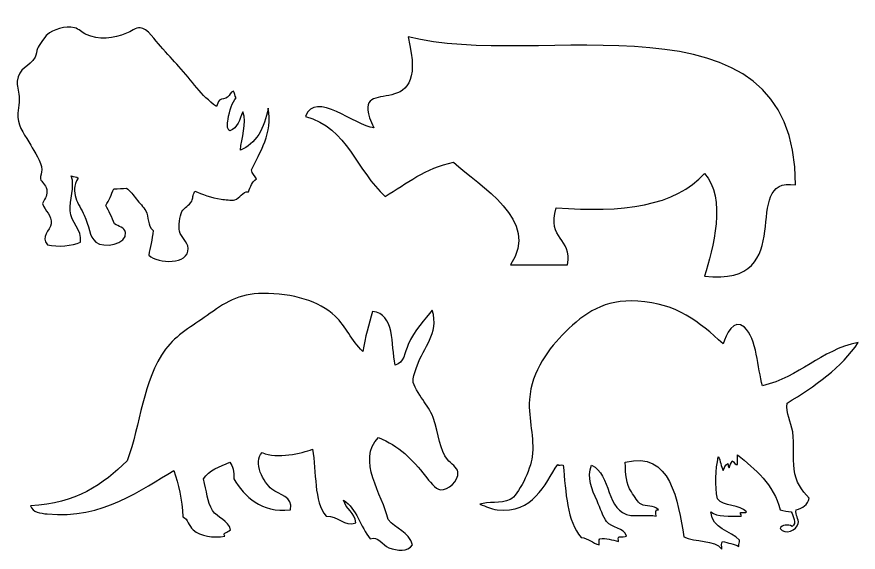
# Model space of a CAD drawing. Header units: centimetres. Extents: x -64 to 65, y -66 to 66.
# Drawn here: x -54.48 to -37.79, y 0.51 to 11.13 of the extents above; entities that cross this region are included whole.
import ezdxf

# ---------------------------------------------------------------- set-up
doc = ezdxf.new("R2010")
doc.units = ezdxf.units.CM
doc.header["$MEASUREMENT"] = 0
doc.layers.add('Layer 1', color=7, linetype='Continuous')

msp = doc.modelspace()

# ---------------------------------------------------------------- linework, layer by layer
at = {"layer": 'Layer 1'}
for points, knots in [([(-40.84537, 5.98884), (-40.67262, 6.52208), (-40.40002, 7.5506), (-40.84537, 8.02277), (-40.84537, 8.02277), (-41.40787, 7.37991), (-42.47261, 7.23939), (-43.78322, 7.34475), (-43.78322, 7.34475), (-43.96999, 6.70602), (-43.46469, 6.75928), (-43.55719, 6.21487), (-43.55719, 6.21487), (-43.93385, 6.21487), (-44.31054, 6.21487), (-44.6872, 6.21487), (-44.6872, 6.21487), (-44.08712, 7.09503), (-45.30262, 7.76573), (-45.8171, 8.2487), (-45.8171, 8.2487), (-46.38085, 8.13451), (-46.74573, 7.82142), (-47.17298, 7.57071), (-47.17298, 7.57071), (-47.73707, 8.06133), (-47.91831, 8.93472), (-48.7549, 9.15268), (-48.7549, 9.15268), (-48.5639, 9.68507), (-47.76359, 8.96477), (-47.39902, 8.9267), (-47.39902, 8.9267), (-47.98462, 10.15069), (-46.24255, 8.82486), (-46.72103, 10.7346), (-46.72103, 10.7346), (-44.18434, 10.05896), (-39.02888, 11.81082), (-39.03748, 7.79675), (-39.03748, 7.79675), (-40.17963, 7.98764), (-38.91791, 5.75842), (-40.84537, 5.98884)], [0, 0, 0, 0, 0.08333333, 0.08333333, 0.08333333, 0.08333333, 0.16666667, 0.16666667, 0.16666667, 0.16666667, 0.25, 0.25, 0.25, 0.25, 0.33333333, 0.33333333, 0.33333333, 0.33333333, 0.41666667, 0.41666667, 0.41666667, 0.41666667, 0.5, 0.5, 0.5, 0.5, 0.58333333, 0.58333333, 0.58333333, 0.58333333, 0.66666667, 0.66666667, 0.66666667, 0.66666667, 0.75, 0.75, 0.75, 0.75, 0.83333333, 0.83333333, 0.83333333, 0.83333333, 1, 1, 1, 1]), ([(-50.521, 9.35477), (-50.49393, 9.38861), (-50.49727, 9.4529), (-50.46007, 9.47666), (-50.46007, 9.47666), (-50.40744, 9.50651), (-50.34453, 9.50785), (-50.30158, 9.53762), (-50.30158, 9.53762), (-50.24795, 9.57479), (-50.24745, 9.64226), (-50.17969, 9.65951), (-50.17969, 9.65951), (-50.15448, 9.62374), (-50.16077, 9.55651), (-50.13093, 9.52542), (-50.13093, 9.52542), (-50.20726, 9.43925), (-50.26232, 9.26634), (-50.28942, 9.09875), (-50.28942, 9.09875), (-50.30447, 9.00548), (-50.32347, 8.90846), (-50.25283, 8.86711), (-50.25283, 8.86711), (-50.0967, 8.9223), (-50.06265, 9.09952), (-49.99685, 9.24501), (-49.99685, 9.24501), (-49.91102, 9.02948), (-50.02582, 8.71889), (-50.04561, 8.48923), (-50.04561, 8.48923), (-49.74518, 8.59922), (-49.55732, 8.92741), (-49.49705, 9.31817), (-49.49705, 9.31817), (-49.38926, 8.8302), (-49.66472, 8.43684), (-49.82617, 8.09913), (-49.82617, 8.09913), (-49.81506, 8.01679), (-49.75775, 7.98065), (-49.72864, 7.91628), (-49.72864, 7.91628), (-49.81333, 7.86281), (-49.84564, 7.75697), (-49.88713, 7.6603), (-49.88713, 7.6603), (-50.00167, 7.67173), (-50.05638, 7.52637), (-50.15534, 7.50181), (-50.15534, 7.50181), (-50.22688, 7.48403), (-50.35105, 7.50594), (-50.42352, 7.51398), (-50.42352, 7.51398), (-50.61754, 7.5356), (-50.81693, 7.6213), (-50.94771, 7.67247), (-50.94771, 7.67247), (-50.99973, 7.59159), (-50.97994, 7.5338), (-51.00864, 7.47742), (-51.00864, 7.47742), (-51.05484, 7.3868), (-51.16072, 7.3501), (-51.20372, 7.27017), (-51.20372, 7.27017), (-51.25547, 7.17386), (-51.27235, 6.97638), (-51.25246, 6.88009), (-51.25246, 6.88009), (-51.2268, 6.75589), (-51.08837, 6.67194), (-51.0818, 6.53878), (-51.0818, 6.53878), (-51.0655, 6.20884), (-51.67402, 6.23252), (-51.86198, 6.40469), (-51.86198, 6.40469), (-51.84378, 6.5522), (-51.78724, 6.7173), (-51.77665, 6.89226), (-51.77665, 6.89226), (-51.88936, 6.99598), (-51.86028, 7.15909), (-51.92294, 7.28236), (-51.92294, 7.28236), (-51.96318, 7.3616), (-52.05065, 7.43878), (-52.10579, 7.51398), (-52.10579, 7.51398), (-52.16633, 7.59653), (-52.22882, 7.67482), (-52.30084, 7.7334), (-52.30084, 7.7334), (-52.38458, 7.72774), (-52.46134, 7.71512), (-52.55682, 7.7212), (-52.55682, 7.7212), (-52.60238, 7.60423), (-52.65175, 7.49109), (-52.71531, 7.39208), (-52.71531, 7.39208), (-52.64861, 7.28003), (-52.59757, 7.15224), (-52.54465, 7.0264), (-52.54465, 7.0264), (-52.45644, 6.96962), (-52.34359, 6.95888), (-52.32523, 6.85569), (-52.32523, 6.85569), (-52.28208, 6.61333), (-52.76232, 6.54004), (-52.91036, 6.66067), (-52.91036, 6.66067), (-53.04241, 6.7682), (-53.04387, 6.98873), (-53.14198, 7.19701), (-53.14198, 7.19701), (-53.24935, 7.425), (-53.439, 7.64058), (-53.26387, 7.92845), (-53.26387, 7.92845), (-53.28504, 7.96827), (-53.35658, 7.95766), (-53.39799, 7.97721), (-53.39799, 7.97721), (-53.32129, 7.75316), (-53.43659, 7.49696), (-53.42236, 7.28236), (-53.42236, 7.28236), (-53.40741, 7.05699), (-53.1772, 6.91504), (-53.21511, 6.66067), (-53.21511, 6.66067), (-53.37354, 6.59603), (-53.6725, 6.55418), (-53.87339, 6.61191), (-53.87339, 6.61191), (-54.01177, 6.75931), (-53.81703, 6.89909), (-53.80023, 7.02641), (-53.80023, 7.02641), (-53.77766, 7.19773), (-53.91905, 7.27425), (-53.97091, 7.42868), (-53.97091, 7.42868), (-53.90844, 7.54965), (-53.86592, 7.58674), (-53.88556, 7.70906), (-53.88556, 7.70906), (-53.90085, 7.8042), (-53.99563, 7.85667), (-54.00745, 7.91631), (-54.00745, 7.91631), (-54.0201, 7.97994), (-53.9798, 8.04696), (-53.98308, 8.09916), (-53.98308, 8.09916), (-53.9929, 8.25553), (-54.13014, 8.45487), (-54.2025, 8.58679), (-54.2025, 8.58679), (-54.30294, 8.76988), (-54.44242, 8.9271), (-54.45848, 9.13535), (-54.45848, 9.13535), (-54.46631, 9.23687), (-54.42218, 9.40081), (-54.43409, 9.54982), (-54.43409, 9.54982), (-54.44414, 9.67587), (-54.47841, 9.76532), (-54.47066, 9.85459), (-54.47066, 9.85459), (-54.44751, 10.12137), (-54.22034, 10.13947), (-54.11715, 10.32999), (-54.11715, 10.32999), (-54.08781, 10.38418), (-54.09294, 10.44993), (-54.06839, 10.50067), (-54.06839, 10.50067), (-54.04265, 10.55382), (-53.92792, 10.73125), (-53.87334, 10.78105), (-53.87334, 10.78105), (-53.77989, 10.86627), (-53.50567, 10.9638), (-53.33698, 10.91514), (-53.33698, 10.91514), (-53.24956, 10.88993), (-53.17966, 10.81595), (-53.10534, 10.78105), (-53.10534, 10.78105), (-52.85743, 10.66466), (-52.56096, 10.69387), (-52.30077, 10.80544), (-52.30077, 10.80544), (-52.22968, 10.83592), (-52.11427, 10.92032), (-52.03259, 10.91514), (-52.03259, 10.91514), (-51.89479, 10.90636), (-51.7235, 10.65728), (-51.63029, 10.54943), (-51.63029, 10.54943), (-51.49662, 10.39475), (-51.37383, 10.26955), (-51.26456, 10.14713), (-51.26456, 10.14713), (-51.00698, 9.85845), (-50.82127, 9.5649), (-50.521, 9.35477)], [0, 0, 0, 0, 0.01818182, 0.01818182, 0.01818182, 0.01818182, 0.03636364, 0.03636364, 0.03636364, 0.03636364, 0.05454545, 0.05454545, 0.05454545, 0.05454545, 0.07272727, 0.07272727, 0.07272727, 0.07272727, 0.09090909, 0.09090909, 0.09090909, 0.09090909, 0.10909091, 0.10909091, 0.10909091, 0.10909091, 0.12727273, 0.12727273, 0.12727273, 0.12727273, 0.14545455, 0.14545455, 0.14545455, 0.14545455, 0.16363636, 0.16363636, 0.16363636, 0.16363636, 0.18181818, 0.18181818, 0.18181818, 0.18181818, 0.2, 0.2, 0.2, 0.2, 0.21818182, 0.21818182, 0.21818182, 0.21818182, 0.23636364, 0.23636364, 0.23636364, 0.23636364, 0.25454545, 0.25454545, 0.25454545, 0.25454545, 0.27272727, 0.27272727, 0.27272727, 0.27272727, 0.29090909, 0.29090909, 0.29090909, 0.29090909, 0.30909091, 0.30909091, 0.30909091, 0.30909091, 0.32727273, 0.32727273, 0.32727273, 0.32727273, 0.34545455, 0.34545455, 0.34545455, 0.34545455, 0.36363636, 0.36363636, 0.36363636, 0.36363636, 0.38181818, 0.38181818, 0.38181818, 0.38181818, 0.4, 0.4, 0.4, 0.4, 0.41818182, 0.41818182, 0.41818182, 0.41818182, 0.43636364, 0.43636364, 0.43636364, 0.43636364, 0.45454545, 0.45454545, 0.45454545, 0.45454545, 0.47272727, 0.47272727, 0.47272727, 0.47272727, 0.49090909, 0.49090909, 0.49090909, 0.49090909, 0.50909091, 0.50909091, 0.50909091, 0.50909091, 0.52727273, 0.52727273, 0.52727273, 0.52727273, 0.54545455, 0.54545455, 0.54545455, 0.54545455, 0.56363636, 0.56363636, 0.56363636, 0.56363636, 0.58181818, 0.58181818, 0.58181818, 0.58181818, 0.6, 0.6, 0.6, 0.6, 0.61818182, 0.61818182, 0.61818182, 0.61818182, 0.63636364, 0.63636364, 0.63636364, 0.63636364, 0.65454545, 0.65454545, 0.65454545, 0.65454545, 0.67272727, 0.67272727, 0.67272727, 0.67272727, 0.69090909, 0.69090909, 0.69090909, 0.69090909, 0.70909091, 0.70909091, 0.70909091, 0.70909091, 0.72727273, 0.72727273, 0.72727273, 0.72727273, 0.74545455, 0.74545455, 0.74545455, 0.74545455, 0.76363636, 0.76363636, 0.76363636, 0.76363636, 0.78181818, 0.78181818, 0.78181818, 0.78181818, 0.8, 0.8, 0.8, 0.8, 0.81818182, 0.81818182, 0.81818182, 0.81818182, 0.83636364, 0.83636364, 0.83636364, 0.83636364, 0.85454545, 0.85454545, 0.85454545, 0.85454545, 0.87272727, 0.87272727, 0.87272727, 0.87272727, 0.89090909, 0.89090909, 0.89090909, 0.89090909, 0.90909091, 0.90909091, 0.90909091, 0.90909091, 0.92727273, 0.92727273, 0.92727273, 0.92727273, 0.94545455, 0.94545455, 0.94545455, 0.94545455, 0.96363636, 0.96363636, 0.96363636, 0.96363636, 1, 1, 1, 1]), ([(-47.61918, 4.49694), (-47.57105, 4.77671), (-47.49356, 5.02719), (-47.42789, 5.28942), (-47.42789, 5.28942), (-46.97368, 5.23812), (-47.06509, 4.64111), (-46.97699, 4.22363), (-46.97699, 4.22363), (-46.80506, 4.26713), (-46.78339, 4.47255), (-46.71738, 4.63358), (-46.71738, 4.63358), (-46.60673, 4.9034), (-46.37736, 5.141), (-46.23915, 5.31676), (-46.23915, 5.31676), (-46.1021, 4.82614), (-46.41938, 4.58707), (-46.53977, 4.20998), (-46.53977, 4.20998), (-46.56919, 4.11777), (-46.62219, 3.99262), (-46.62174, 3.92304), (-46.62174, 3.92304), (-46.62113, 3.8225), (-46.4962, 3.64195), (-46.43047, 3.54045), (-46.43047, 3.54045), (-46.35506, 3.42401), (-46.27169, 3.32127), (-46.2255, 3.18519), (-46.2255, 3.18519), (-46.1085, 2.84038), (-46.09178, 2.53651), (-45.93856, 2.35167), (-45.93856, 2.35167), (-45.87146, 2.27073), (-45.74383, 2.19234), (-45.73359, 2.10574), (-45.73359, 2.10574), (-45.71163, 1.92024), (-45.92824, 1.73786), (-46.07519, 1.75048), (-46.07519, 1.75048), (-46.17994, 1.75945), (-46.30432, 1.93246), (-46.37578, 2.02374), (-46.37578, 2.02374), (-46.63473, 2.35442), (-46.90288, 2.6249), (-47.30494, 2.78894), (-47.30494, 2.78894), (-47.75423, 2.3459), (-47.22284, 1.64155), (-47.11365, 1.16292), (-47.11365, 1.16292), (-46.978, 0.97062), (-46.69426, 0.92646), (-46.63542, 0.65733), (-46.63542, 0.65733), (-46.72427, 0.5144), (-46.93236, 0.54131), (-47.09998, 0.60272), (-47.09998, 0.60272), (-47.23068, 0.65058), (-47.31093, 0.8469), (-47.46892, 0.78033), (-47.46892, 0.78033), (-47.67122, 1.01076), (-47.73221, 1.38244), (-48.00182, 1.54551), (-48.00182, 1.54551), (-47.94988, 1.36517), (-47.77854, 1.30424), (-47.75586, 1.09461), (-47.75586, 1.09461), (-47.9875, 1.01338), (-48.10604, 1.23243), (-48.34342, 1.23124), (-48.34342, 1.23124), (-48.59798, 1.50956), (-48.5313, 2.10918), (-48.61671, 2.55667), (-48.61671, 2.55667), (-48.83425, 2.47163), (-49.30627, 2.36382), (-49.61419, 2.48835), (-49.61419, 2.48835), (-49.80686, 2.30274), (-49.58091, 1.88753), (-49.4229, 1.76416), (-49.4229, 1.76416), (-49.27584, 1.6493), (-48.99369, 1.62076), (-49.05396, 1.35424), (-49.05396, 1.35424), (-49.64075, 1.29164), (-49.96074, 1.61319), (-50.17439, 1.96911), (-50.17439, 1.96911), (-50.16486, 2.11529), (-50.19759, 2.21919), (-50.25638, 2.29706), (-50.25638, 2.29706), (-50.44971, 2.208), (-50.6713, 2.14717), (-50.77562, 1.96911), (-50.77562, 1.96911), (-50.71127, 1.72286), (-50.70807, 1.51366), (-50.59798, 1.34057), (-50.59798, 1.34057), (-50.50292, 1.19105), (-50.27823, 1.15322), (-50.2427, 0.95796), (-50.2427, 0.95796), (-50.29821, 0.89465), (-50.40875, 0.91031), (-50.35203, 0.83501), (-50.35203, 0.83501), (-50.58674, 0.78903), (-50.8336, 0.83083), (-50.98055, 0.95796), (-50.98055, 0.95796), (-51.07305, 1.03802), (-51.08382, 1.16486), (-51.18552, 1.2176), (-51.18552, 1.2176), (-51.20801, 1.55949), (-51.26712, 1.86474), (-51.36313, 2.13311), (-51.36313, 2.13311), (-51.99263, 1.77595), (-52.77455, 1.15934), (-53.87728, 1.27229), (-53.87728, 1.27229), (-53.99981, 1.28483), (-54.17015, 1.3051), (-54.20523, 1.43625), (-54.20523, 1.43625), (-53.3034, 1.46813), (-52.76457, 1.863), (-52.29227, 2.3244), (-52.29227, 2.3244), (-52.02269, 3.04557), (-51.9881, 3.91288), (-51.52707, 4.53798), (-51.52707, 4.53798), (-51.31329, 4.82786), (-50.9946, 4.9996), (-50.70726, 5.20751), (-50.70726, 5.20751), (-50.36624, 5.45423), (-50.08409, 5.6386), (-49.60045, 5.64476), (-49.60045, 5.64476), (-49.00347, 5.65233), (-48.48409, 5.49117), (-48.16572, 5.19386), (-48.16572, 5.19386), (-47.94724, 4.98964), (-47.84833, 4.71009), (-47.61918, 4.49694)], [0, 0, 0, 0, 0.02380952, 0.02380952, 0.02380952, 0.02380952, 0.04761905, 0.04761905, 0.04761905, 0.04761905, 0.07142857, 0.07142857, 0.07142857, 0.07142857, 0.0952381, 0.0952381, 0.0952381, 0.0952381, 0.11904762, 0.11904762, 0.11904762, 0.11904762, 0.14285714, 0.14285714, 0.14285714, 0.14285714, 0.16666667, 0.16666667, 0.16666667, 0.16666667, 0.19047619, 0.19047619, 0.19047619, 0.19047619, 0.21428571, 0.21428571, 0.21428571, 0.21428571, 0.23809524, 0.23809524, 0.23809524, 0.23809524, 0.26190476, 0.26190476, 0.26190476, 0.26190476, 0.28571429, 0.28571429, 0.28571429, 0.28571429, 0.30952381, 0.30952381, 0.30952381, 0.30952381, 0.33333333, 0.33333333, 0.33333333, 0.33333333, 0.35714286, 0.35714286, 0.35714286, 0.35714286, 0.38095238, 0.38095238, 0.38095238, 0.38095238, 0.4047619, 0.4047619, 0.4047619, 0.4047619, 0.42857143, 0.42857143, 0.42857143, 0.42857143, 0.45238095, 0.45238095, 0.45238095, 0.45238095, 0.47619048, 0.47619048, 0.47619048, 0.47619048, 0.5, 0.5, 0.5, 0.5, 0.52380952, 0.52380952, 0.52380952, 0.52380952, 0.54761905, 0.54761905, 0.54761905, 0.54761905, 0.57142857, 0.57142857, 0.57142857, 0.57142857, 0.5952381, 0.5952381, 0.5952381, 0.5952381, 0.61904762, 0.61904762, 0.61904762, 0.61904762, 0.64285714, 0.64285714, 0.64285714, 0.64285714, 0.66666667, 0.66666667, 0.66666667, 0.66666667, 0.69047619, 0.69047619, 0.69047619, 0.69047619, 0.71428571, 0.71428571, 0.71428571, 0.71428571, 0.73809524, 0.73809524, 0.73809524, 0.73809524, 0.76190476, 0.76190476, 0.76190476, 0.76190476, 0.78571429, 0.78571429, 0.78571429, 0.78571429, 0.80952381, 0.80952381, 0.80952381, 0.80952381, 0.83333333, 0.83333333, 0.83333333, 0.83333333, 0.85714286, 0.85714286, 0.85714286, 0.85714286, 0.88095238, 0.88095238, 0.88095238, 0.88095238, 0.9047619, 0.9047619, 0.9047619, 0.9047619, 0.92857143, 0.92857143, 0.92857143, 0.92857143, 0.95238095, 0.95238095, 0.95238095, 0.95238095, 1, 1, 1, 1]), ([(-40.47294, 4.64722), (-40.41312, 4.82058), (-40.26667, 5.16482), (-40.04934, 4.9752), (-40.04934, 4.9752), (-39.8051, 4.76203), (-39.78791, 4.15155), (-39.69408, 3.81378), (-39.69408, 3.81378), (-38.94928, 3.98899), (-38.55412, 4.51387), (-37.79479, 4.67458), (-37.79479, 4.67458), (-38.11324, 4.17777), (-38.66622, 3.79704), (-39.20216, 3.47215), (-39.20216, 3.47215), (-39.23163, 3.26114), (-39.12355, 3.10303), (-39.09286, 2.89827), (-39.09286, 2.89827), (-39.05561, 2.6498), (-39.09342, 2.39088), (-39.06553, 2.16037), (-39.06553, 2.16037), (-39.03399, 1.89949), (-38.91199, 1.74355), (-38.76494, 1.58649), (-38.76494, 1.58649), (-38.79084, 1.44848), (-38.89564, 1.38924), (-39.02455, 1.35421), (-39.02455, 1.35421), (-39.05186, 1.2442), (-38.96409, 1.17678), (-38.98357, 1.08092), (-38.98357, 1.08092), (-39.00992, 0.95125), (-39.25519, 0.84536), (-39.33883, 0.9853), (-39.33883, 0.9853), (-39.31782, 1.06364), (-39.17177, 1.0701), (-39.10653, 1.02626), (-39.10653, 1.02626), (-39.00252, 1.0851), (-39.09058, 1.23094), (-39.12021, 1.3132), (-39.12021, 1.3132), (-39.20035, 1.31963), (-39.2666, 1.3399), (-39.33884, 1.35421), (-39.33884, 1.35421), (-39.47163, 1.86819), (-39.83769, 2.14889), (-40.18601, 2.44731), (-40.18601, 2.44731), (-40.18601, 2.38355), (-40.18601, 2.31978), (-40.18601, 2.25602), (-40.18601, 2.25602), (-40.23078, 2.22461), (-40.25054, 2.31269), (-40.29531, 2.32436), (-40.29531, 2.32436), (-40.30933, 2.27464), (-40.33833, 2.23985), (-40.34995, 2.1877), (-40.34995, 2.1877), (-40.36956, 2.20455), (-40.37585, 2.23469), (-40.37728, 2.26969), (-40.37728, 2.26969), (-40.432, 2.24694), (-40.44655, 2.18404), (-40.47295, 2.13303), (-40.47295, 2.13303), (-40.51764, 2.21132), (-40.51949, 2.33242), (-40.56857, 2.40632), (-40.56857, 2.40632), (-40.62114, 2.15396), (-40.64162, 1.82794), (-40.58225, 1.5728), (-40.58225, 1.5728), (-40.46626, 1.41095), (-40.13995, 1.45945), (-40.00837, 1.31316), (-40.00837, 1.31316), (-40.02292, 1.28215), (-40.09428, 1.30797), (-40.13135, 1.29948), (-40.13135, 1.29948), (-40.14304, 1.2676), (-40.08357, 1.24061), (-40.11767, 1.23116), (-40.11767, 1.23116), (-40.34381, 1.2328), (-40.59408, 1.2102), (-40.71888, 1.31315), (-40.71888, 1.31315), (-40.68382, 0.9702), (-40.3328, 0.94318), (-40.145, 0.75297), (-40.145, 0.75297), (-40.14556, 0.70796), (-40.16805, 0.68492), (-40.15865, 0.62999), (-40.15865, 0.62999), (-40.26144, 0.66838), (-40.36878, 0.70225), (-40.4866, 0.72558), (-40.4866, 0.72558), (-40.51787, 0.70222), (-40.4916, 0.62131), (-40.50028, 0.5753), (-40.50028, 0.5753), (-40.6344, 0.77368), (-41.03693, 0.70362), (-41.25178, 0.82126), (-41.25178, 0.82126), (-41.36767, 1.52368), (-41.5089, 2.54317), (-42.41322, 2.29697), (-42.41322, 2.29697), (-42.41002, 2.04567), (-42.40039, 1.87829), (-42.29027, 1.70941), (-42.29027, 1.70941), (-42.22812, 1.61411), (-42.16512, 1.49774), (-42.09898, 1.46345), (-42.09898, 1.46345), (-41.99772, 1.41101), (-41.84728, 1.46006), (-41.75738, 1.35415), (-41.75738, 1.35415), (-41.81874, 1.36873), (-41.82009, 1.29965), (-41.79836, 1.23117), (-41.79836, 1.23117), (-41.97971, 1.2626), (-42.14563, 1.22442), (-42.30393, 1.24485), (-42.30393, 1.24485), (-42.80807, 1.30991), (-42.68011, 2.0609), (-43.08278, 2.2423), (-43.08278, 2.2423), (-43.18232, 1.98983), (-43.07598, 1.76123), (-42.97345, 1.53181), (-42.97345, 1.53181), (-42.9076, 1.38438), (-42.85015, 1.2101), (-42.78218, 1.12186), (-42.78218, 1.12186), (-42.67219, 0.97909), (-42.44624, 1.0083), (-42.38589, 0.83492), (-42.38589, 0.83492), (-42.41526, 0.8096), (-42.48598, 0.82566), (-42.5362, 0.82124), (-42.5362, 0.82124), (-42.56679, 0.81534), (-42.54178, 0.7539), (-42.54988, 0.72557), (-42.54988, 0.72557), (-42.66175, 0.75679), (-42.79602, 0.80098), (-42.91879, 0.78023), (-42.91879, 0.78023), (-42.94983, 0.7657), (-42.92398, 0.69435), (-42.93247, 0.65725), (-42.93247, 0.65725), (-43.06077, 0.69749), (-43.13919, 0.78758), (-43.28773, 0.80759), (-43.28773, 0.80759), (-43.57306, 1.1189), (-43.58986, 1.69879), (-43.64299, 2.24229), (-43.64299, 2.24229), (-43.67564, 2.25062), (-43.7421, 2.22514), (-43.75229, 2.25597), (-43.75229, 2.25597), (-44.01843, 1.85169), (-44.23497, 1.27426), (-44.95472, 1.35416), (-44.95472, 1.35416), (-45.08349, 1.36847), (-45.16768, 1.42427), (-45.29632, 1.46346), (-45.29632, 1.46346), (-45.13559, 1.52881), (-44.89005, 1.46814), (-44.69511, 1.55913), (-44.69511, 1.55913), (-44.53467, 1.63401), (-44.28815, 2.16111), (-44.25786, 2.4063), (-44.25786, 2.4063), (-44.21092, 2.78635), (-44.33943, 3.13912), (-44.3125, 3.54038), (-44.3125, 3.54038), (-44.27387, 4.11688), (-43.92084, 4.56064), (-43.60199, 4.87944), (-43.60199, 4.87944), (-43.22745, 5.25396), (-42.82774, 5.53537), (-42.16726, 5.49433), (-42.16726, 5.49433), (-41.38194, 5.4456), (-40.94903, 5.07992), (-40.47294, 4.64722)], [0, 0, 0, 0, 0.01785714, 0.01785714, 0.01785714, 0.01785714, 0.03571429, 0.03571429, 0.03571429, 0.03571429, 0.05357143, 0.05357143, 0.05357143, 0.05357143, 0.07142857, 0.07142857, 0.07142857, 0.07142857, 0.08928571, 0.08928571, 0.08928571, 0.08928571, 0.10714286, 0.10714286, 0.10714286, 0.10714286, 0.125, 0.125, 0.125, 0.125, 0.14285714, 0.14285714, 0.14285714, 0.14285714, 0.16071429, 0.16071429, 0.16071429, 0.16071429, 0.17857143, 0.17857143, 0.17857143, 0.17857143, 0.19642857, 0.19642857, 0.19642857, 0.19642857, 0.21428571, 0.21428571, 0.21428571, 0.21428571, 0.23214286, 0.23214286, 0.23214286, 0.23214286, 0.25, 0.25, 0.25, 0.25, 0.26785714, 0.26785714, 0.26785714, 0.26785714, 0.28571429, 0.28571429, 0.28571429, 0.28571429, 0.30357143, 0.30357143, 0.30357143, 0.30357143, 0.32142857, 0.32142857, 0.32142857, 0.32142857, 0.33928571, 0.33928571, 0.33928571, 0.33928571, 0.35714286, 0.35714286, 0.35714286, 0.35714286, 0.375, 0.375, 0.375, 0.375, 0.39285714, 0.39285714, 0.39285714, 0.39285714, 0.41071429, 0.41071429, 0.41071429, 0.41071429, 0.42857143, 0.42857143, 0.42857143, 0.42857143, 0.44642857, 0.44642857, 0.44642857, 0.44642857, 0.46428571, 0.46428571, 0.46428571, 0.46428571, 0.48214286, 0.48214286, 0.48214286, 0.48214286, 0.5, 0.5, 0.5, 0.5, 0.51785714, 0.51785714, 0.51785714, 0.51785714, 0.53571429, 0.53571429, 0.53571429, 0.53571429, 0.55357143, 0.55357143, 0.55357143, 0.55357143, 0.57142857, 0.57142857, 0.57142857, 0.57142857, 0.58928571, 0.58928571, 0.58928571, 0.58928571, 0.60714286, 0.60714286, 0.60714286, 0.60714286, 0.625, 0.625, 0.625, 0.625, 0.64285714, 0.64285714, 0.64285714, 0.64285714, 0.66071429, 0.66071429, 0.66071429, 0.66071429, 0.67857143, 0.67857143, 0.67857143, 0.67857143, 0.69642857, 0.69642857, 0.69642857, 0.69642857, 0.71428571, 0.71428571, 0.71428571, 0.71428571, 0.73214286, 0.73214286, 0.73214286, 0.73214286, 0.75, 0.75, 0.75, 0.75, 0.76785714, 0.76785714, 0.76785714, 0.76785714, 0.78571429, 0.78571429, 0.78571429, 0.78571429, 0.80357143, 0.80357143, 0.80357143, 0.80357143, 0.82142857, 0.82142857, 0.82142857, 0.82142857, 0.83928571, 0.83928571, 0.83928571, 0.83928571, 0.85714286, 0.85714286, 0.85714286, 0.85714286, 0.875, 0.875, 0.875, 0.875, 0.89285714, 0.89285714, 0.89285714, 0.89285714, 0.91071429, 0.91071429, 0.91071429, 0.91071429, 0.92857143, 0.92857143, 0.92857143, 0.92857143, 0.94642857, 0.94642857, 0.94642857, 0.94642857, 0.96428571, 0.96428571, 0.96428571, 0.96428571, 1, 1, 1, 1])]:
    msp.add_open_spline(points, degree=3, knots=knots, dxfattribs=at)

doc.saveas('drawing.dxf')
